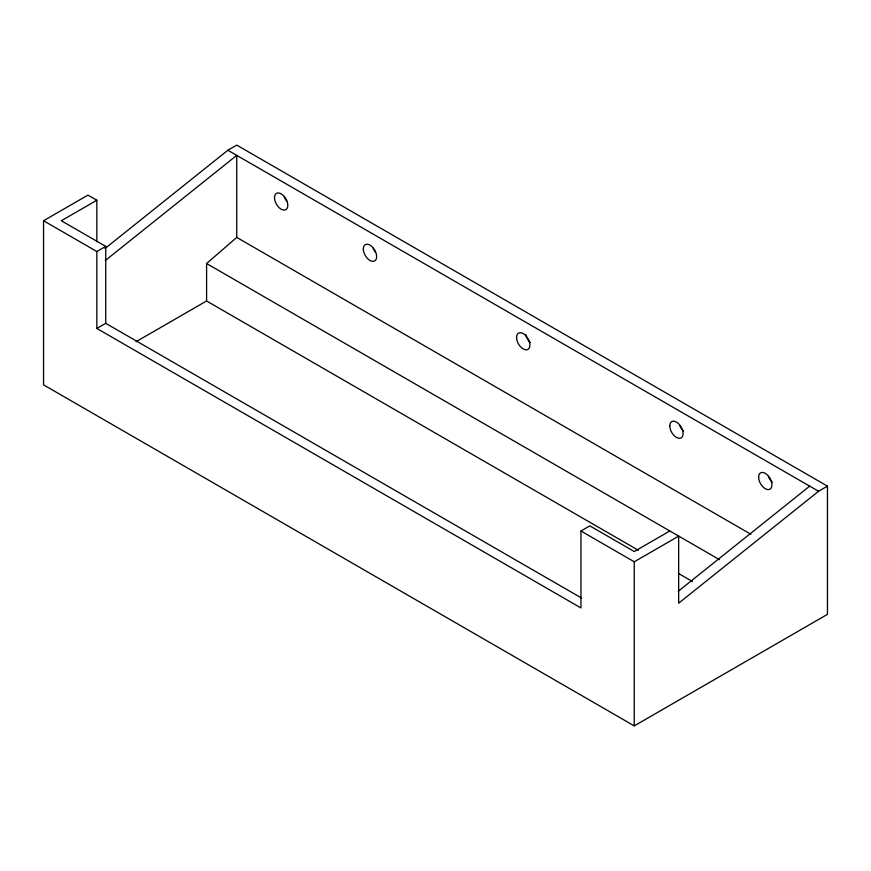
<?xml version="1.0" encoding="UTF-8"?>
<svg xmlns="http://www.w3.org/2000/svg" width="871" height="871" viewBox="0 0 871 871"><rect width="100%" height="100%" fill="white"/><g stroke="black" fill="none" stroke-linecap="round" stroke-linejoin="round"><path stroke-width="1.31" d="M638.345 550.265L206.59 300.985L206.59 263.532L236.749 237.413L236.749 155.365L105.326 260.494M104.923 248.583L227.864 150.237L236.749 145.109L827.45 486.138L827.45 614.349L634.251 725.891L43.55 384.862L43.55 220.744L87.96 195.104L96.844 200.232L96.844 241.8M678.259 591.278L809.682 486.138M827.45 486.138L818.566 491.266L678.661 603.189L678.661 536.144L634.251 561.784L580.957 531.016L580.957 607.947L96.844 328.443L96.844 251.512L43.55 220.744M96.844 200.232L61.318 220.744L105.729 246.384L105.729 323.315L581.588 598.05M96.844 251.512L105.729 246.384M96.844 328.443L105.729 323.315M136.039 341.715L206.59 300.985M580.957 531.016L589.841 525.888L634.251 551.528L669.777 531.016M227.864 150.237L818.566 491.266M236.749 237.413L750.856 534.239M206.59 263.532L719.522 559.672M678.346 573.358L692.467 581.501M634.251 561.784L634.251 725.891M286.711 201.125A9.418 5.444 60 0 1 284.273 196.9M375.543 252.416A9.418 5.444 60 0 1 373.104 248.191M530.374 342.575A9.418 5.444 60 0 1 525.659 334.41M772.425 482.316A9.418 5.444 60 0 1 768.385 476.404M683.604 431.036A9.418 5.444 60 0 1 679.554 425.113M274.496 197.673A9.418 5.444 60 0 0 284.49 210.107A9.418 5.444 60 0 0 284.49 196.781A9.418 5.444 60 0 0 274.496 197.673M363.327 248.954A9.418 5.444 60 0 0 373.321 261.387A9.418 5.444 60 0 0 373.321 248.061A9.418 5.444 60 0 0 363.327 248.954M516.557 337.415A9.418 5.444 60 0 0 526.552 349.848A9.418 5.444 60 0 0 526.552 336.522A9.418 5.444 60 0 0 516.557 337.415M669.777 425.886A9.418 5.444 60 0 0 679.772 438.32A9.418 5.444 60 0 0 679.772 424.994A9.418 5.444 60 0 0 669.777 425.886M758.608 477.166A9.418 5.444 60 0 0 768.603 489.6A9.418 5.444 60 0 0 768.603 476.274A9.418 5.444 60 0 0 758.608 477.166"/></g></svg>
